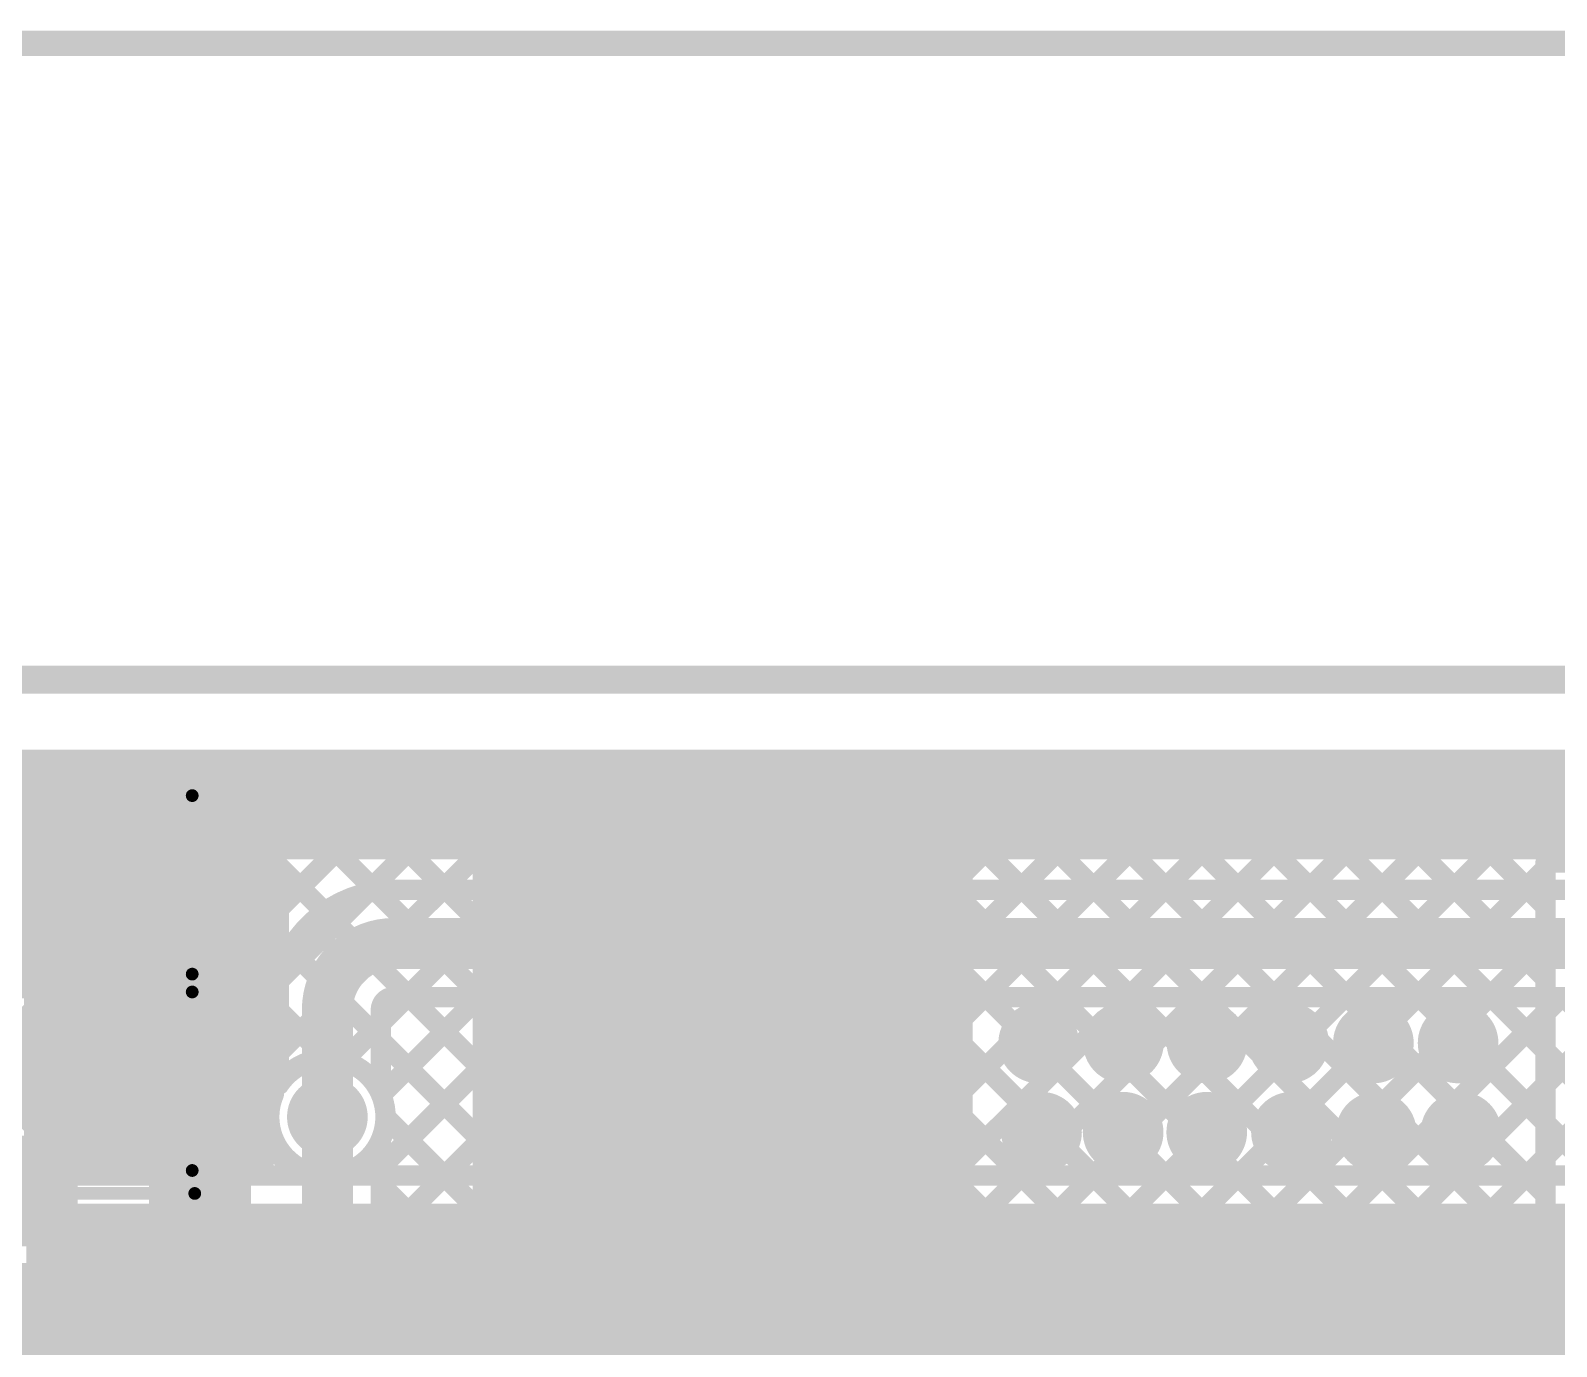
# Model space of a CAD drawing. Header units: millimetres. Extents: x 3.06 to 5.82, y 1.29 to 3.84.
# Drawn here: x 4.901 to 5.499, y 3.299 to 3.815 of the extents above; entities that cross this region are included whole.
import ezdxf

# ---------------------------------------------------------------- set-up
doc = ezdxf.new("R2010")
doc.units = ezdxf.units.MM
doc.header["$MEASUREMENT"] = 0
for name, color, linetype in [('BottomLayer', 5, 'Continuous'), ('BottomOverlay', 54, 'Continuous'), ('BottomPaste', 16, 'Continuous'), ('BottomSolder', 6, 'Continuous'), ('Mechanical13', 56, 'Continuous'), ('MultiLayer', 9, 'Continuous'), ('TopLayer', 1, 'Continuous'), ('TopOverlay', 2, 'Continuous'), ('TopPaste', 8, 'Continuous'), ('TopSolder', 216, 'Continuous'), ('ViaHoleLayer', 16, 'Continuous')]:
    doc.layers.add(name, color=color, linetype=linetype)

# ---------------------------------------------------------------- blocks, each defined once
blk = doc.blocks.new('ESP32_WROOM_32__16MB__12')
at = {"layer": 'TopLayer'}
for points in [[(-0.37402, 0.32697), (-0.29528, 0.32697), (-0.37402, 0.3624), (-0.29528, 0.3624)], [(-0.37402, 0.27697), (-0.29528, 0.27697), (-0.37402, 0.3124), (-0.29528, 0.3124)], [(-0.37402, 0.22697), (-0.29528, 0.22697), (-0.37402, 0.2624), (-0.29528, 0.2624)], [(-0.37402, 0.17697), (-0.29528, 0.17697), (-0.37402, 0.2124), (-0.29528, 0.2124)], [(-0.37402, 0.12697), (-0.29528, 0.12697), (-0.37402, 0.1624), (-0.29528, 0.1624)], [(-0.13743, -0.04843), (0.05943, -0.04843), (-0.13743, 0.14843), (0.05943, 0.14843)]]:
    blk.add_solid(points, dxfattribs=at)
at = {"layer": 'TopOverlay', "const_width": 0.01}
for points in [[(-0.35564, 0.64469), (0.36481, 0.64469)], [(-0.35565, 0.39469), (0.36535, 0.39469)]]:
    blk.add_lwpolyline(points, dxfattribs=at)
at = {"layer": 'TopPaste'}
for points in [[(-0.37402, 0.32697), (-0.29528, 0.32697), (-0.37402, 0.3624), (-0.29528, 0.3624)], [(-0.37402, 0.27697), (-0.29528, 0.27697), (-0.37402, 0.3124), (-0.29528, 0.3124)], [(-0.37402, 0.22697), (-0.29528, 0.22697), (-0.37402, 0.2624), (-0.29528, 0.2624)], [(-0.37402, 0.17697), (-0.29528, 0.17697), (-0.37402, 0.2124), (-0.29528, 0.2124)], [(-0.37402, 0.12697), (-0.29528, 0.12697), (-0.37402, 0.1624), (-0.29528, 0.1624)], [(-0.13743, -0.04843), (0.05943, -0.04843), (-0.13743, 0.14843), (0.05943, 0.14843)]]:
    blk.add_solid(points, dxfattribs=at)
at = {"layer": 'TopSolder'}
for points in [[(-0.37802, 0.32297), (-0.29128, 0.32297), (-0.37802, 0.3664), (-0.29128, 0.3664)], [(-0.37802, 0.27297), (-0.29128, 0.27297), (-0.37802, 0.3164), (-0.29128, 0.3164)], [(-0.37802, 0.22297), (-0.29128, 0.22297), (-0.37802, 0.2664), (-0.29128, 0.2664)], [(-0.37802, 0.17297), (-0.29128, 0.17297), (-0.37802, 0.2164), (-0.29128, 0.2164)], [(-0.37802, 0.12297), (-0.29128, 0.12297), (-0.37802, 0.1664), (-0.29128, 0.1664)], [(-0.14143, -0.05243), (0.06343, -0.05243), (-0.14143, 0.15243), (0.06343, 0.15243)]]:
    blk.add_solid(points, dxfattribs=at)
blk = doc.blocks.new('RES0805_B_37')
at = {"layer": 'BottomLayer'}
for points in [[(-0.06, -0.025), (-0.02, -0.025), (-0.06, 0.025), (-0.02, 0.025)], [(0.02, -0.025), (0.06, -0.025), (0.02, 0.025), (0.06, 0.025)]]:
    blk.add_solid(points, dxfattribs=at)
at = {"layer": 'BottomOverlay', "const_width": 0.005}
for points in [[(-0.065, -0.035), (-0.065, 0.035)], [(-0.065, 0.035), (0.065, 0.035)], [(0.065, -0.035), (0.065, 0.035)], [(-0.065, -0.035), (0.065, -0.035)]]:
    blk.add_lwpolyline(points, dxfattribs=at)
at = {"layer": 'BottomOverlay', "const_width": 0.0025}
for points in [[(-0.06625, 0.035, 1), (-0.06375, 0.035, 1)], [(-0.06625, 0.035, 1), (-0.06375, 0.035, 1)], [(0.06375, 0.035, 1), (0.06625, 0.035, 1)], [(0.06375, 0.035, 1), (0.06625, 0.035, 1)], [(-0.06625, -0.035, 1), (-0.06375, -0.035, 1)], [(-0.06625, -0.035, 1), (-0.06375, -0.035, 1)], [(0.06375, -0.035, 1), (0.06625, -0.035, 1)], [(0.06375, -0.035, 1), (0.06625, -0.035, 1)]]:
    blk.add_lwpolyline(points, format="xyb", close=True, dxfattribs=at)
at = {"layer": 'BottomPaste'}
for points in [[(-0.06, -0.025), (-0.02, -0.025), (-0.06, 0.025), (-0.02, 0.025)], [(0.02, -0.025), (0.06, -0.025), (0.02, 0.025), (0.06, 0.025)]]:
    blk.add_solid(points, dxfattribs=at)
at = {"layer": 'BottomSolder'}
for points in [[(-0.064, -0.029), (-0.016, -0.029), (-0.064, 0.029), (-0.016, 0.029)], [(0.016, -0.029), (0.064, -0.029), (0.016, 0.029), (0.064, 0.029)]]:
    blk.add_solid(points, dxfattribs=at)
blk = doc.blocks.new('C__0805_B_89')
at = {"layer": 'BottomLayer'}
for points in [[(-0.06, -0.03), (-0.02, -0.03), (-0.06, 0.03), (-0.02, 0.03)], [(0.02, -0.03), (0.06, -0.03), (0.02, 0.03), (0.06, 0.03)]]:
    blk.add_solid(points, dxfattribs=at)
at = {"layer": 'BottomOverlay', "const_width": 0.005}
for points in [[(-0.065, 0.035), (0.065, 0.035)], [(-0.065, -0.035), (-0.065, 0.035)], [(0.065, -0.035), (0.065, 0.035)], [(-0.065, -0.035), (0.065, -0.035)]]:
    blk.add_lwpolyline(points, dxfattribs=at)
at = {"layer": 'BottomOverlay', "const_width": 0.0025}
for points in [[(-0.06625, 0.035, 1), (-0.06375, 0.035, 1)], [(-0.06625, 0.035, 1), (-0.06375, 0.035, 1)], [(0.06375, 0.035, 1), (0.06625, 0.035, 1)], [(0.06375, 0.035, 1), (0.06625, 0.035, 1)], [(-0.06625, -0.035, 1), (-0.06375, -0.035, 1)], [(-0.06625, -0.035, 1), (-0.06375, -0.035, 1)], [(0.06375, -0.035, 1), (0.06625, -0.035, 1)], [(0.06375, -0.035, 1), (0.06625, -0.035, 1)]]:
    blk.add_lwpolyline(points, format="xyb", close=True, dxfattribs=at)
at = {"layer": 'BottomPaste'}
for points in [[(-0.06, -0.03), (-0.02, -0.03), (-0.06, 0.03), (-0.02, 0.03)], [(0.02, -0.03), (0.06, -0.03), (0.02, 0.03), (0.06, 0.03)]]:
    blk.add_solid(points, dxfattribs=at)
at = {"layer": 'BottomSolder'}
for points in [[(-0.064, -0.034), (-0.016, -0.034), (-0.064, 0.034), (-0.016, 0.034)], [(0.016, -0.034), (0.064, -0.034), (0.016, 0.034), (0.064, 0.034)]]:
    blk.add_solid(points, dxfattribs=at)
blk = doc.blocks.new('C__0805_B_94')
at = {"layer": 'BottomLayer'}
for points in [[(-0.06, -0.03), (-0.02, -0.03), (-0.06, 0.03), (-0.02, 0.03)], [(0.02, -0.03), (0.06, -0.03), (0.02, 0.03), (0.06, 0.03)]]:
    blk.add_solid(points, dxfattribs=at)
at = {"layer": 'BottomOverlay', "const_width": 0.005}
for points in [[(-0.065, 0.035), (0.065, 0.035)], [(-0.065, -0.035), (-0.065, 0.035)], [(0.065, -0.035), (0.065, 0.035)], [(-0.065, -0.035), (0.065, -0.035)]]:
    blk.add_lwpolyline(points, dxfattribs=at)
at = {"layer": 'BottomOverlay', "const_width": 0.0025}
for points in [[(-0.06625, 0.035, 1), (-0.06375, 0.035, 1)], [(-0.06625, 0.035, 1), (-0.06375, 0.035, 1)], [(0.06375, 0.035, 1), (0.06625, 0.035, 1)], [(0.06375, 0.035, 1), (0.06625, 0.035, 1)], [(-0.06625, -0.035, 1), (-0.06375, -0.035, 1)], [(-0.06625, -0.035, 1), (-0.06375, -0.035, 1)], [(0.06375, -0.035, 1), (0.06625, -0.035, 1)], [(0.06375, -0.035, 1), (0.06625, -0.035, 1)]]:
    blk.add_lwpolyline(points, format="xyb", close=True, dxfattribs=at)
at = {"layer": 'BottomPaste'}
for points in [[(-0.06, -0.03), (-0.02, -0.03), (-0.06, 0.03), (-0.02, 0.03)], [(0.02, -0.03), (0.06, -0.03), (0.02, 0.03), (0.06, 0.03)]]:
    blk.add_solid(points, dxfattribs=at)
at = {"layer": 'BottomSolder'}
for points in [[(-0.064, -0.034), (-0.016, -0.034), (-0.064, 0.034), (-0.016, 0.034)], [(0.016, -0.034), (0.064, -0.034), (0.016, 0.034), (0.064, 0.034)]]:
    blk.add_solid(points, dxfattribs=at)

msp = doc.modelspace()

# ---------------------------------------------------------------- linework, layer by layer
at = {"layer": 'BottomLayer'}
for points, const_width in [([(4.93109, 3.493, 1), (4.94291, 3.493, 1)], 0.01181), ([(4.96709, 3.493, 1), (4.97891, 3.493, 1)], 0.01181), ([(4.90343, 3.495, 1), (4.90743, 3.495, 1)], 0.004), ([(4.90721, 3.495, 1), (4.91121, 3.495, 1)], 0.004), ([(4.93171, 3.495, 1), (4.93571, 3.495, 1)], 0.004), ([(4.9355, 3.495, 1), (4.9395, 3.495, 1)], 0.004), ([(4.96, 3.495, 1), (4.964, 3.495, 1)], 0.004), ([(4.96378, 3.495, 1), (4.96778, 3.495, 1)], 0.004), ([(4.98828, 3.495, 1), (4.99228, 3.495, 1)], 0.004), ([(4.99207, 3.495, 1), (4.99607, 3.495, 1)], 0.004), ([(5.01657, 3.495, 1), (5.02057, 3.495, 1)], 0.004), ([(5.02035, 3.495, 1), (5.02435, 3.495, 1)], 0.004), ([(5.04485, 3.495, 1), (5.04885, 3.495, 1)], 0.004), ([(5.04863, 3.495, 1), (5.05263, 3.495, 1)], 0.004), ([(5.07314, 3.495, 1), (5.07714, 3.495, 1)], 0.004), ([(5.07692, 3.495, 1), (5.08092, 3.495, 1)], 0.004), ([(5.10142, 3.495, 1), (5.10542, 3.495, 1)], 0.004), ([(5.1052, 3.495, 1), (5.1092, 3.495, 1)], 0.004), ([(5.1297, 3.495, 1), (5.1337, 3.495, 1)], 0.004), ([(5.13349, 3.495, 1), (5.13749, 3.495, 1)], 0.004), ([(5.15799, 3.495, 1), (5.16199, 3.495, 1)], 0.004), ([(5.16177, 3.495, 1), (5.16577, 3.495, 1)], 0.004), ([(5.18627, 3.495, 1), (5.19027, 3.495, 1)], 0.004), ([(5.19006, 3.495, 1), (5.19406, 3.495, 1)], 0.004), ([(5.21456, 3.495, 1), (5.21856, 3.495, 1)], 0.004), ([(5.21834, 3.495, 1), (5.22234, 3.495, 1)], 0.004), ([(5.24284, 3.495, 1), (5.24684, 3.495, 1)], 0.004), ([(5.24662, 3.495, 1), (5.25062, 3.495, 1)], 0.004), ([(5.24662, 3.495, 1), (5.25062, 3.495, 1)], 0.004), ([(5.27113, 3.495, 1), (5.27513, 3.495, 1)], 0.004), ([(5.27491, 3.495, 1), (5.27891, 3.495, 1)], 0.004), ([(5.29941, 3.495, 1), (5.30341, 3.495, 1)], 0.004), ([(5.30319, 3.495, 1), (5.30719, 3.495, 1)], 0.004), ([(5.32769, 3.495, 1), (5.33169, 3.495, 1)], 0.004), ([(5.33148, 3.495, 1), (5.33548, 3.495, 1)], 0.004), ([(5.35598, 3.495, 1), (5.35998, 3.495, 1)], 0.004), ([(5.35976, 3.495, 1), (5.36376, 3.495, 1)], 0.004), ([(5.38426, 3.495, 1), (5.38826, 3.495, 1)], 0.004), ([(5.38805, 3.495, 1), (5.39205, 3.495, 1)], 0.004), ([(5.41255, 3.495, 1), (5.41655, 3.495, 1)], 0.004), ([(5.41633, 3.495, 1), (5.42033, 3.495, 1)], 0.004), ([(5.44083, 3.495, 1), (5.44483, 3.495, 1)], 0.004), ([(5.44461, 3.495, 1), (5.44861, 3.495, 1)], 0.004), ([(5.46912, 3.495, 1), (5.47312, 3.495, 1)], 0.004), ([(5.4729, 3.495, 1), (5.4769, 3.495, 1)], 0.004), ([(5.4974, 3.495, 1), (5.5014, 3.495, 1)], 0.004), ([(5.03043, 3.4768, 1), (5.03443, 3.4768, 1)], 0.004), ([(5.03408, 3.47749, 1), (5.03808, 3.47749, 1)], 0.004), ([(5.041, 3.478, 1), (5.045, 3.478, 1)], 0.004), ([(5.041, 3.478, 1), (5.045, 3.478, 1)], 0.004), ([(5.05992, 3.478, 1), (5.06392, 3.478, 1)], 0.004), ([(5.06185, 3.478, 1), (5.06585, 3.478, 1)], 0.004), ([(5.0882, 3.478, 1), (5.0922, 3.478, 1)], 0.004), ([(5.09014, 3.478, 1), (5.09414, 3.478, 1)], 0.004), ([(5.11649, 3.478, 1), (5.12049, 3.478, 1)], 0.004), ([(5.11842, 3.478, 1), (5.12242, 3.478, 1)], 0.004), ([(5.14477, 3.478, 1), (5.14877, 3.478, 1)], 0.004), ([(5.1467, 3.478, 1), (5.1507, 3.478, 1)], 0.004), ([(5.17306, 3.478, 1), (5.17706, 3.478, 1)], 0.004), ([(5.17499, 3.478, 1), (5.17899, 3.478, 1)], 0.004), ([(5.20134, 3.478, 1), (5.20534, 3.478, 1)], 0.004), ([(5.20327, 3.478, 1), (5.20727, 3.478, 1)], 0.004), ([(5.22962, 3.478, 1), (5.23362, 3.478, 1)], 0.004), ([(5.22962, 3.478, 1), (5.23362, 3.478, 1)], 0.004), ([(5.23156, 3.478, 1), (5.23556, 3.478, 1)], 0.004), ([(5.25791, 3.478, 1), (5.26191, 3.478, 1)], 0.004), ([(5.25984, 3.478, 1), (5.26384, 3.478, 1)], 0.004), ([(5.28619, 3.478, 1), (5.29019, 3.478, 1)], 0.004), ([(5.28813, 3.478, 1), (5.29213, 3.478, 1)], 0.004), ([(5.31448, 3.478, 1), (5.31848, 3.478, 1)], 0.004), ([(5.31641, 3.478, 1), (5.32041, 3.478, 1)], 0.004), ([(5.34276, 3.478, 1), (5.34676, 3.478, 1)], 0.004), ([(5.34469, 3.478, 1), (5.34869, 3.478, 1)], 0.004), ([(5.37105, 3.478, 1), (5.37505, 3.478, 1)], 0.004), ([(5.37298, 3.478, 1), (5.37698, 3.478, 1)], 0.004), ([(5.39933, 3.478, 1), (5.40333, 3.478, 1)], 0.004), ([(5.40126, 3.478, 1), (5.40526, 3.478, 1)], 0.004), ([(5.42761, 3.478, 1), (5.43161, 3.478, 1)], 0.004), ([(5.42955, 3.478, 1), (5.43355, 3.478, 1)], 0.004), ([(5.4559, 3.478, 1), (5.4599, 3.478, 1)], 0.004), ([(5.45783, 3.478, 1), (5.46183, 3.478, 1)], 0.004), ([(5.48418, 3.478, 1), (5.48818, 3.478, 1)], 0.004), ([(5.48612, 3.478, 1), (5.49012, 3.478, 1)], 0.004), ([(5.01389, 3.46939, 1), (5.01789, 3.46939, 1)], 0.004), ([(5.038, 3.457, 1), (5.048, 3.457, 1)], 0.01), ([(5.038, 3.457, 1), (5.048, 3.457, 1)], 0.01), ([(5.00037, 3.45463, 1), (5.00437, 3.45463, 1)], 0.004), ([(4.9952, 3.44157, 1), (4.9992, 3.44157, 1)], 0.004), ([(5.012, 3.431, 1), (5.022, 3.431, 1)], 0.01), ([(5.012, 3.431, 1), (5.022, 3.431, 1)], 0.01), ([(4.994, 3.431, 1), (4.998, 3.431, 1)], 0.004), ([(4.994, 3.431, 1), (4.998, 3.431, 1)], 0.004), ([(4.99403, 3.43268, 1), (4.99803, 3.43268, 1)], 0.004), ([(5.036, 3.431, 1), (5.04, 3.431, 1)], 0.004), ([(5.036, 3.431, 1), (5.04, 3.431, 1)], 0.004), ([(5.041, 3.436, 1), (5.045, 3.436, 1)], 0.004), ([(5.041, 3.436, 1), (5.045, 3.436, 1)], 0.004), ([(5.0462, 3.436, 1), (5.0502, 3.436, 1)], 0.004), ([(5.04728, 3.436, 1), (5.05128, 3.436, 1)], 0.004), ([(5.07449, 3.436, 1), (5.07849, 3.436, 1)], 0.004), ([(5.07557, 3.436, 1), (5.07957, 3.436, 1)], 0.004), ([(5.10277, 3.436, 1), (5.10677, 3.436, 1)], 0.004), ([(5.10385, 3.436, 1), (5.10785, 3.436, 1)], 0.004), ([(5.13106, 3.436, 1), (5.13506, 3.436, 1)], 0.004), ([(5.13214, 3.436, 1), (5.13614, 3.436, 1)], 0.004), ([(5.15934, 3.436, 1), (5.16334, 3.436, 1)], 0.004), ([(5.16042, 3.436, 1), (5.16442, 3.436, 1)], 0.004), ([(5.18762, 3.436, 1), (5.19162, 3.436, 1)], 0.004), ([(5.18762, 3.436, 1), (5.19162, 3.436, 1)], 0.004), ([(5.1887, 3.436, 1), (5.1927, 3.436, 1)], 0.004), ([(5.21591, 3.436, 1), (5.21991, 3.436, 1)], 0.004), ([(5.21699, 3.436, 1), (5.22099, 3.436, 1)], 0.004), ([(5.24419, 3.436, 1), (5.24819, 3.436, 1)], 0.004), ([(5.24527, 3.436, 1), (5.24927, 3.436, 1)], 0.004), ([(5.27248, 3.436, 1), (5.27648, 3.436, 1)], 0.004), ([(5.27356, 3.436, 1), (5.27756, 3.436, 1)], 0.004), ([(5.30076, 3.436, 1), (5.30476, 3.436, 1)], 0.004), ([(5.30184, 3.436, 1), (5.30584, 3.436, 1)], 0.004), ([(5.32905, 3.436, 1), (5.33305, 3.436, 1)], 0.004), ([(5.33013, 3.436, 1), (5.33413, 3.436, 1)], 0.004), ([(5.35733, 3.436, 1), (5.36133, 3.436, 1)], 0.004), ([(5.35841, 3.436, 1), (5.36241, 3.436, 1)], 0.004), ([(5.38561, 3.436, 1), (5.38961, 3.436, 1)], 0.004), ([(5.38669, 3.436, 1), (5.39069, 3.436, 1)], 0.004), ([(5.4139, 3.436, 1), (5.4179, 3.436, 1)], 0.004), ([(5.41498, 3.436, 1), (5.41898, 3.436, 1)], 0.004), ([(5.44218, 3.436, 1), (5.44618, 3.436, 1)], 0.004), ([(5.44326, 3.436, 1), (5.44726, 3.436, 1)], 0.004), ([(5.47047, 3.436, 1), (5.47447, 3.436, 1)], 0.004), ([(5.47155, 3.436, 1), (5.47555, 3.436, 1)], 0.004), ([(5.49875, 3.436, 1), (5.50275, 3.436, 1)], 0.004), ([(5.49983, 3.436, 1), (5.50383, 3.436, 1)], 0.004), ([(5.036, 3.4258, 1), (5.04, 3.4258, 1)], 0.004), ([(5.28998, 3.418, 1), (5.30179, 3.418, 1)], 0.01181), ([(5.32321, 3.418, 1), (5.33502, 3.418, 1)], 0.01181), ([(5.35598, 3.418, 1), (5.36779, 3.418, 1)], 0.01181), ([(5.38798, 3.418, 1), (5.39979, 3.418, 1)], 0.01181), ([(5.42121, 3.418, 1), (5.43302, 3.418, 1)], 0.01181), ([(5.45443, 3.418, 1), (5.46624, 3.418, 1)], 0.01181), ([(5.036, 3.419, 1), (5.04, 3.419, 1)], 0.004), ([(4.994, 3.41208, 1), (4.998, 3.41208, 1)], 0.004), ([(4.994, 3.40443, 1), (4.998, 3.40443, 1)], 0.004), ([(4.994, 3.39791, 1), (4.998, 3.39791, 1)], 0.004), ([(4.994, 3.39791, 1), (4.998, 3.39791, 1)], 0.004), ([(5.01109, 3.389, 1), (5.02291, 3.389, 1)], 0.01181), ([(5.012, 3.389, 1), (5.022, 3.389, 1)], 0.01), ([(5.036, 3.39791, 1), (5.04, 3.39791, 1)], 0.004), ([(5.036, 3.39791, 1), (5.04, 3.39791, 1)], 0.004), ([(5.03612, 3.39763, 1), (5.04012, 3.39763, 1)], 0.004), ([(5.03781, 3.389, 1), (5.04181, 3.389, 1)], 0.004), ([(5.03781, 3.389, 1), (5.04181, 3.389, 1)], 0.004), ([(5.03781, 3.3889, 1), (5.04181, 3.3889, 1)], 0.004), ([(5.29109, 3.383, 1), (5.30291, 3.383, 1)], 0.01181), ([(5.32309, 3.383, 1), (5.33491, 3.383, 1)], 0.01181), ([(5.35587, 3.383, 1), (5.36768, 3.383, 1)], 0.01181), ([(5.38909, 3.383, 1), (5.40091, 3.383, 1)], 0.01181), ([(5.42232, 3.383, 1), (5.43413, 3.383, 1)], 0.01181), ([(5.45554, 3.383, 1), (5.46735, 3.383, 1)], 0.01181), ([(4.99304, 3.38283, 1), (4.99704, 3.38283, 1)], 0.004), ([(4.91929, 3.366, 1), (4.92329, 3.366, 1)], 0.004), ([(4.91963, 3.366, 1), (4.92363, 3.366, 1)], 0.004), ([(4.94758, 3.366, 1), (4.95158, 3.366, 1)], 0.004), ([(4.94792, 3.366, 1), (4.95192, 3.366, 1)], 0.004), ([(4.97586, 3.366, 1), (4.97986, 3.366, 1)], 0.004), ([(4.9762, 3.366, 1), (4.9802, 3.366, 1)], 0.004), ([(5.00415, 3.366, 1), (5.00815, 3.366, 1)], 0.004), ([(5.0281, 3.37033, 1), (5.0321, 3.37033, 1)], 0.004), ([(5.03243, 3.366, 1), (5.03643, 3.366, 1)], 0.004), ([(5.03277, 3.366, 1), (5.03677, 3.366, 1)], 0.004), ([(5.06071, 3.366, 1), (5.06471, 3.366, 1)], 0.004), ([(5.06106, 3.366, 1), (5.06506, 3.366, 1)], 0.004), ([(5.089, 3.366, 1), (5.093, 3.366, 1)], 0.004), ([(5.08934, 3.366, 1), (5.09334, 3.366, 1)], 0.004), ([(5.11728, 3.366, 1), (5.12128, 3.366, 1)], 0.004), ([(5.11762, 3.366, 1), (5.12162, 3.366, 1)], 0.004), ([(5.11762, 3.366, 1), (5.12162, 3.366, 1)], 0.004), ([(5.14557, 3.366, 1), (5.14957, 3.366, 1)], 0.004), ([(5.14591, 3.366, 1), (5.14991, 3.366, 1)], 0.004), ([(5.17385, 3.366, 1), (5.17785, 3.366, 1)], 0.004), ([(5.17419, 3.366, 1), (5.17819, 3.366, 1)], 0.004), ([(5.20214, 3.366, 1), (5.20614, 3.366, 1)], 0.004), ([(5.20248, 3.366, 1), (5.20648, 3.366, 1)], 0.004), ([(5.23042, 3.366, 1), (5.23442, 3.366, 1)], 0.004), ([(5.23076, 3.366, 1), (5.23476, 3.366, 1)], 0.004), ([(5.2587, 3.366, 1), (5.2627, 3.366, 1)], 0.004), ([(5.25905, 3.366, 1), (5.26305, 3.366, 1)], 0.004), ([(5.28699, 3.366, 1), (5.29099, 3.366, 1)], 0.004), ([(5.28733, 3.366, 1), (5.29133, 3.366, 1)], 0.004), ([(5.31527, 3.366, 1), (5.31927, 3.366, 1)], 0.004), ([(5.31561, 3.366, 1), (5.31961, 3.366, 1)], 0.004), ([(5.34356, 3.366, 1), (5.34756, 3.366, 1)], 0.004), ([(5.3439, 3.366, 1), (5.3479, 3.366, 1)], 0.004), ([(5.37184, 3.366, 1), (5.37584, 3.366, 1)], 0.004), ([(5.37218, 3.366, 1), (5.37618, 3.366, 1)], 0.004), ([(5.40013, 3.366, 1), (5.40413, 3.366, 1)], 0.004), ([(5.40047, 3.366, 1), (5.40447, 3.366, 1)], 0.004), ([(5.42841, 3.366, 1), (5.43241, 3.366, 1)], 0.004), ([(5.42875, 3.366, 1), (5.43275, 3.366, 1)], 0.004), ([(5.45669, 3.366, 1), (5.46069, 3.366, 1)], 0.004), ([(5.45704, 3.366, 1), (5.46104, 3.366, 1)], 0.004), ([(5.48498, 3.366, 1), (5.48898, 3.366, 1)], 0.004), ([(5.48532, 3.366, 1), (5.48932, 3.366, 1)], 0.004), ([(4.96809, 3.325, 1), (4.97991, 3.325, 1)], 0.01181)]:
    msp.add_lwpolyline(points, format="xyb", close=True, dxfattribs=dict(at, const_width=const_width))
for points, const_width in [([(4.89, 3.495), (5.683, 3.495)], 0.008), ([(4.89, 3.47579), (4.90921, 3.495)], 0.008), ([(4.89, 3.4475), (4.9375, 3.495)], 0.008), ([(4.89, 3.39093), (4.99407, 3.495)], 0.008), ([(4.89, 3.41922), (4.96578, 3.495)], 0.008), ([(4.89335, 3.366), (5.02235, 3.495)], 0.008), ([(4.90543, 3.495), (4.996, 3.40443)], 0.008), ([(4.93371, 3.495), (4.99603, 3.43268)], 0.008), ([(4.962, 3.495), (5.00237, 3.45463)], 0.008), ([(4.99028, 3.495), (5.01589, 3.46939)], 0.008), ([(5.01857, 3.495), (5.03608, 3.47749)], 0.008), ([(5.03243, 3.4768), (5.05063, 3.495)], 0.008), ([(5.04685, 3.495), (5.06385, 3.478)], 0.008), ([(5.06192, 3.478), (5.07892, 3.495)], 0.008), ([(5.07514, 3.495), (5.09214, 3.478)], 0.008), ([(5.0902, 3.478), (5.1072, 3.495)], 0.008), ([(5.10342, 3.495), (5.12042, 3.478)], 0.008), ([(5.11849, 3.478), (5.13549, 3.495)], 0.008), ([(5.1317, 3.495), (5.1487, 3.478)], 0.008), ([(5.14677, 3.478), (5.16377, 3.495)], 0.008), ([(5.15999, 3.495), (5.17699, 3.478)], 0.008), ([(5.17506, 3.478), (5.19206, 3.495)], 0.008), ([(5.18827, 3.495), (5.20527, 3.478)], 0.008), ([(5.20334, 3.478), (5.22034, 3.495)], 0.008), ([(5.21656, 3.495), (5.23356, 3.478)], 0.008), ([(5.23162, 3.478), (5.24862, 3.495)], 0.008), ([(5.23162, 3.478), (5.24862, 3.495)], 0.008), ([(5.24484, 3.495), (5.26184, 3.478)], 0.008), ([(5.25991, 3.478), (5.27691, 3.495)], 0.008), ([(5.27313, 3.495), (5.29013, 3.478)], 0.008), ([(5.28819, 3.478), (5.30519, 3.495)], 0.008), ([(5.30141, 3.495), (5.31841, 3.478)], 0.008), ([(5.31648, 3.478), (5.33348, 3.495)], 0.008), ([(5.32969, 3.495), (5.34669, 3.478)], 0.008), ([(5.34476, 3.478), (5.36176, 3.495)], 0.008), ([(5.35798, 3.495), (5.37498, 3.478)], 0.008), ([(5.37305, 3.478), (5.39005, 3.495)], 0.008), ([(5.38626, 3.495), (5.40326, 3.478)], 0.008), ([(5.40133, 3.478), (5.41833, 3.495)], 0.008), ([(5.41455, 3.495), (5.43155, 3.478)], 0.008), ([(5.42961, 3.478), (5.44661, 3.495)], 0.008), ([(5.44283, 3.495), (5.45983, 3.478)], 0.008), ([(5.4579, 3.478), (5.4749, 3.495)], 0.008), ([(5.47112, 3.495), (5.48812, 3.478)], 0.008), ([(5.48618, 3.478), (5.50318, 3.495)], 0.008), ([(5.4994, 3.495), (5.5164, 3.478)], 0.008), ([(4.89, 3.48215), (5.00615, 3.366)], 0.008), ([(5.043, 3.478), (5.762, 3.478)], 0.008), ([(5.043, 3.457), (5.762, 3.457)], 0.02), ([(4.89, 3.45386), (4.97786, 3.366)], 0.008), ([(4.92163, 3.366), (4.9972, 3.44157)], 0.008), ([(5.017, 3.389), (5.017, 3.431)], 0.02), ([(4.996, 3.39791), (4.996, 3.431)], 0.008), ([(5.03477, 3.366), (5.10477, 3.436)], 0.008), ([(5.038, 3.4258), (5.0482, 3.436)], 0.008), ([(5.038, 3.39791), (5.038, 3.431)], 0.008), ([(5.03812, 3.39763), (5.07649, 3.436)], 0.008), ([(5.043, 3.436), (5.76, 3.436)], 0.008), ([(5.04928, 3.436), (5.11928, 3.366)], 0.008), ([(5.06306, 3.366), (5.13306, 3.436)], 0.008), ([(5.07757, 3.436), (5.14757, 3.366)], 0.008), ([(5.09134, 3.366), (5.16134, 3.436)], 0.008), ([(5.10585, 3.436), (5.17585, 3.366)], 0.008), ([(5.11962, 3.366), (5.18962, 3.436)], 0.008), ([(5.11962, 3.366), (5.18962, 3.436)], 0.008), ([(5.13414, 3.436), (5.20414, 3.366)], 0.008), ([(5.14791, 3.366), (5.21791, 3.436)], 0.008), ([(5.16242, 3.436), (5.23242, 3.366)], 0.008), ([(5.17619, 3.366), (5.24619, 3.436)], 0.008), ([(5.1907, 3.436), (5.2607, 3.366)], 0.008), ([(5.20448, 3.366), (5.27448, 3.436)], 0.008), ([(5.21899, 3.436), (5.28899, 3.366)], 0.008), ([(5.23276, 3.366), (5.30276, 3.436)], 0.008), ([(5.24727, 3.436), (5.31727, 3.366)], 0.008), ([(5.26105, 3.366), (5.33105, 3.436)], 0.008), ([(5.27556, 3.436), (5.34556, 3.366)], 0.008), ([(5.28933, 3.366), (5.35933, 3.436)], 0.008), ([(5.30384, 3.436), (5.37384, 3.366)], 0.008), ([(5.31761, 3.366), (5.38761, 3.436)], 0.008), ([(5.33213, 3.436), (5.40213, 3.366)], 0.008), ([(5.3459, 3.366), (5.4159, 3.436)], 0.008), ([(5.36041, 3.436), (5.43041, 3.366)], 0.008), ([(5.37418, 3.366), (5.44418, 3.436)], 0.008), ([(5.38869, 3.436), (5.45869, 3.366)], 0.008), ([(5.40247, 3.366), (5.47247, 3.436)], 0.008), ([(5.41698, 3.436), (5.48698, 3.366)], 0.008), ([(5.43075, 3.366), (5.50075, 3.436)], 0.008), ([(5.44526, 3.436), (5.51526, 3.366)], 0.008), ([(5.45904, 3.366), (5.52904, 3.436)], 0.008), ([(5.47355, 3.436), (5.54355, 3.366)], 0.008), ([(5.48732, 3.366), (5.55732, 3.436)], 0.008), ([(5.50183, 3.436), (5.57183, 3.366)], 0.008), ([(4.89, 3.42558), (4.94958, 3.366)], 0.008), ([(5.038, 3.419), (5.091, 3.366)], 0.008), ([(4.94992, 3.366), (4.996, 3.41208)], 0.008), ([(4.89, 3.39729), (4.92129, 3.366)], 0.008), ([(5.03981, 3.3889), (5.06271, 3.366)], 0.008), ([(4.9782, 3.366), (4.99504, 3.38283)], 0.008), ([(4.89, 3.366), (5.504, 3.366)], 0.008), ([(5.0301, 3.37033), (5.03443, 3.366)], 0.008)]:
    msp.add_lwpolyline(points, dxfattribs=dict(at, const_width=const_width))
for points, const_width in [([(4.996, 3.431, -0.414214), (5.043, 3.478)], 0.008), ([(5.017, 3.431, -0.414214), (5.043, 3.457)], 0.02), ([(5.038, 3.431, -0.414214), (5.043, 3.436)], 0.008), ([(5.03981, 3.389, -1.223773), (4.996, 3.39791)], 0.008), ([(5.038, 3.39791, -0.100628), (5.03981, 3.389)], 0.008)]:
    msp.add_lwpolyline(points, format="xyb", dxfattribs=dict(at, const_width=const_width))
for points in [[(4.898, 3.367), (4.996, 3.367), (4.898, 3.515), (4.996, 3.515)], [(4.899, 3.293), (5.582, 3.293), (4.899, 3.355), (5.582, 3.355)], [(5.458, 2.886), (5.534, 2.886), (5.458, 3.322), (5.534, 3.322)]]:
    msp.add_solid(points, dxfattribs=at)
at = {"layer": 'BottomSolder', "const_width": 0.01581}
for points in [[(4.92909, 3.493, 1), (4.94491, 3.493, 1)], [(4.96509, 3.493, 1), (4.98091, 3.493, 1)], [(5.28798, 3.418, 1), (5.30379, 3.418, 1)], [(5.32121, 3.418, 1), (5.33702, 3.418, 1)], [(5.35398, 3.418, 1), (5.36979, 3.418, 1)], [(5.38598, 3.418, 1), (5.40179, 3.418, 1)], [(5.41921, 3.418, 1), (5.43502, 3.418, 1)], [(5.45243, 3.418, 1), (5.46824, 3.418, 1)], [(5.00909, 3.389, 1), (5.02491, 3.389, 1)], [(5.28909, 3.383, 1), (5.30491, 3.383, 1)], [(5.32109, 3.383, 1), (5.33691, 3.383, 1)], [(5.35387, 3.383, 1), (5.36968, 3.383, 1)], [(5.38709, 3.383, 1), (5.40291, 3.383, 1)], [(5.42032, 3.383, 1), (5.43613, 3.383, 1)], [(5.45354, 3.383, 1), (5.46935, 3.383, 1)], [(4.96609, 3.325, 1), (4.98191, 3.325, 1)]]:
    msp.add_lwpolyline(points, format="xyb", close=True, dxfattribs=at)
at = {"layer": 'Mechanical13', "const_width": 0.01}
msp.add_lwpolyline([(4.856, 3.561), (5.576, 3.561)], dxfattribs=at)
at = {"layer": 'MultiLayer', "const_width": 0.01181}
for points in [[(4.93109, 3.493, 1), (4.94291, 3.493, 1)], [(4.96709, 3.493, 1), (4.97891, 3.493, 1)], [(5.28998, 3.418, 1), (5.30179, 3.418, 1)], [(5.32321, 3.418, 1), (5.33502, 3.418, 1)], [(5.35598, 3.418, 1), (5.36779, 3.418, 1)], [(5.38798, 3.418, 1), (5.39979, 3.418, 1)], [(5.42121, 3.418, 1), (5.43302, 3.418, 1)], [(5.45443, 3.418, 1), (5.46624, 3.418, 1)], [(5.01109, 3.389, 1), (5.02291, 3.389, 1)], [(5.29109, 3.383, 1), (5.30291, 3.383, 1)], [(5.32309, 3.383, 1), (5.33491, 3.383, 1)], [(5.35587, 3.383, 1), (5.36768, 3.383, 1)], [(5.38909, 3.383, 1), (5.40091, 3.383, 1)], [(5.42232, 3.383, 1), (5.43413, 3.383, 1)], [(5.45554, 3.383, 1), (5.46735, 3.383, 1)], [(4.96809, 3.325, 1), (4.97991, 3.325, 1)]]:
    msp.add_lwpolyline(points, format="xyb", close=True, dxfattribs=at)
at = {"layer": 'TopLayer'}
for points, const_width in [([(4.93109, 3.493, 1), (4.94291, 3.493, 1)], 0.01181), ([(4.96709, 3.493, 1), (4.97891, 3.493, 1)], 0.01181), ([(4.90343, 3.495, 1), (4.90743, 3.495, 1)], 0.004), ([(4.90721, 3.495, 1), (4.91121, 3.495, 1)], 0.004), ([(4.93171, 3.495, 1), (4.93571, 3.495, 1)], 0.004), ([(4.9355, 3.495, 1), (4.9395, 3.495, 1)], 0.004), ([(4.96, 3.495, 1), (4.964, 3.495, 1)], 0.004), ([(4.96378, 3.495, 1), (4.96778, 3.495, 1)], 0.004), ([(4.98828, 3.495, 1), (4.99228, 3.495, 1)], 0.004), ([(4.99207, 3.495, 1), (4.99607, 3.495, 1)], 0.004), ([(5.01657, 3.495, 1), (5.02057, 3.495, 1)], 0.004), ([(5.02035, 3.495, 1), (5.02435, 3.495, 1)], 0.004), ([(5.04485, 3.495, 1), (5.04885, 3.495, 1)], 0.004), ([(5.04863, 3.495, 1), (5.05263, 3.495, 1)], 0.004), ([(5.07314, 3.495, 1), (5.07714, 3.495, 1)], 0.004), ([(5.07692, 3.495, 1), (5.08092, 3.495, 1)], 0.004), ([(5.10142, 3.495, 1), (5.10542, 3.495, 1)], 0.004), ([(5.1052, 3.495, 1), (5.1092, 3.495, 1)], 0.004), ([(5.1297, 3.495, 1), (5.1337, 3.495, 1)], 0.004), ([(5.13349, 3.495, 1), (5.13749, 3.495, 1)], 0.004), ([(5.15799, 3.495, 1), (5.16199, 3.495, 1)], 0.004), ([(5.16177, 3.495, 1), (5.16577, 3.495, 1)], 0.004), ([(5.18627, 3.495, 1), (5.19027, 3.495, 1)], 0.004), ([(5.19006, 3.495, 1), (5.19406, 3.495, 1)], 0.004), ([(5.21456, 3.495, 1), (5.21856, 3.495, 1)], 0.004), ([(5.21834, 3.495, 1), (5.22234, 3.495, 1)], 0.004), ([(5.24284, 3.495, 1), (5.24684, 3.495, 1)], 0.004), ([(5.24662, 3.495, 1), (5.25062, 3.495, 1)], 0.004), ([(5.24662, 3.495, 1), (5.25062, 3.495, 1)], 0.004), ([(5.27113, 3.495, 1), (5.27513, 3.495, 1)], 0.004), ([(5.27491, 3.495, 1), (5.27891, 3.495, 1)], 0.004), ([(5.29941, 3.495, 1), (5.30341, 3.495, 1)], 0.004), ([(5.30319, 3.495, 1), (5.30719, 3.495, 1)], 0.004), ([(5.32769, 3.495, 1), (5.33169, 3.495, 1)], 0.004), ([(5.33148, 3.495, 1), (5.33548, 3.495, 1)], 0.004), ([(5.35598, 3.495, 1), (5.35998, 3.495, 1)], 0.004), ([(5.35976, 3.495, 1), (5.36376, 3.495, 1)], 0.004), ([(5.38426, 3.495, 1), (5.38826, 3.495, 1)], 0.004), ([(5.38805, 3.495, 1), (5.39205, 3.495, 1)], 0.004), ([(5.41255, 3.495, 1), (5.41655, 3.495, 1)], 0.004), ([(5.41633, 3.495, 1), (5.42033, 3.495, 1)], 0.004), ([(5.44083, 3.495, 1), (5.44483, 3.495, 1)], 0.004), ([(5.44461, 3.495, 1), (5.44861, 3.495, 1)], 0.004), ([(5.46912, 3.495, 1), (5.47312, 3.495, 1)], 0.004), ([(5.4729, 3.495, 1), (5.4769, 3.495, 1)], 0.004), ([(5.4974, 3.495, 1), (5.5014, 3.495, 1)], 0.004), ([(4.90093, 3.48872, 1), (4.90493, 3.48872, 1)], 0.004), ([(4.90971, 3.48872, 1), (4.91371, 3.48872, 1)], 0.004), ([(4.92408, 3.48872, 1), (4.92808, 3.48872, 1)], 0.004), ([(4.92408, 3.48872, 1), (4.92808, 3.48872, 1)], 0.004), ([(4.92408, 3.485, 1), (4.92808, 3.485, 1)], 0.004), ([(4.92408, 3.485, 1), (4.92808, 3.485, 1)], 0.004), ([(4.9255, 3.485, 1), (4.9295, 3.485, 1)], 0.004), ([(4.934, 3.485, 1), (4.938, 3.485, 1)], 0.004), ([(4.934, 3.485, 1), (4.938, 3.485, 1)], 0.004), ([(4.934, 3.485, 1), (4.938, 3.485, 1)], 0.004), ([(4.94171, 3.485, 1), (4.94571, 3.485, 1)], 0.004), ([(4.95378, 3.485, 1), (4.95778, 3.485, 1)], 0.004), ([(4.97, 3.485, 1), (4.974, 3.485, 1)], 0.004), ([(4.98207, 3.485, 1), (4.98607, 3.485, 1)], 0.004), ([(4.996, 3.485, 1), (5, 3.485, 1)], 0.004), ([(4.996, 3.485, 1), (5, 3.485, 1)], 0.004), ([(4.996, 3.485, 1), (5, 3.485, 1)], 0.004), ([(4.996, 3.485, 1), (5, 3.485, 1)], 0.004), ([(5.49263, 3.48872, 1), (5.49663, 3.48872, 1)], 0.004), ([(5.49263, 3.48872, 1), (5.49663, 3.48872, 1)], 0.004), ([(5.49263, 3.48645, 1), (5.49663, 3.48645, 1)], 0.004), ([(5.49263, 3.48645, 1), (5.49663, 3.48645, 1)], 0.004), ([(5.4949, 3.48872, 1), (5.4989, 3.48872, 1)], 0.004), ([(5.4949, 3.48872, 1), (5.4989, 3.48872, 1)], 0.004), ([(4.996, 3.47065, 1), (5, 3.47065, 1)], 0.004), ([(5.49263, 3.47149, 1), (5.49663, 3.47149, 1)], 0.004), ([(4.925, 3.46, 1), (4.935, 3.46, 1)], 0.01), ([(4.925, 3.46, 1), (4.935, 3.46, 1)], 0.01), ([(4.996, 3.459, 1), (5, 3.459, 1)], 0.004), ([(5.49263, 3.45816, 1), (5.49663, 3.45816, 1)], 0.004), ([(4.996, 3.44237, 1), (5, 3.44237, 1)], 0.004), ([(5.49263, 3.4432, 1), (5.49663, 3.4432, 1)], 0.004), ([(5.49263, 3.43872, 1), (5.49663, 3.43872, 1)], 0.004), ([(5.49263, 3.43872, 1), (5.49663, 3.43872, 1)], 0.004), ([(5.49263, 3.43872, 1), (5.49663, 3.43872, 1)], 0.004), ([(4.996, 3.43071, 1), (5, 3.43071, 1)], 0.004), ([(5.49263, 3.43128, 1), (5.49663, 3.43128, 1)], 0.004), ([(5.49263, 3.43128, 1), (5.49663, 3.43128, 1)], 0.004), ([(5.49263, 3.43128, 1), (5.49663, 3.43128, 1)], 0.004), ([(4.996, 3.426, 1), (5, 3.426, 1)], 0.004), ([(4.996, 3.426, 1), (5, 3.426, 1)], 0.004), ([(4.996, 3.426, 1), (5, 3.426, 1)], 0.004), ([(5.28998, 3.418, 1), (5.30179, 3.418, 1)], 0.01181), ([(5.32321, 3.418, 1), (5.33502, 3.418, 1)], 0.01181), ([(5.35598, 3.418, 1), (5.36779, 3.418, 1)], 0.01181), ([(5.38798, 3.418, 1), (5.39979, 3.418, 1)], 0.01181), ([(5.42121, 3.418, 1), (5.43302, 3.418, 1)], 0.01181), ([(5.45443, 3.418, 1), (5.46624, 3.418, 1)], 0.01181), ([(5.49263, 3.42988, 1), (5.49663, 3.42988, 1)], 0.004), ([(4.97, 3.415, 1), (4.98, 3.415, 1)], 0.01), ([(4.97, 3.415, 1), (4.98, 3.415, 1)], 0.01), ([(4.996, 3.41408, 1), (5, 3.41408, 1)], 0.004), ([(5.49263, 3.41492, 1), (5.49663, 3.41492, 1)], 0.004), ([(5.0149, 3.41181, 1), (5.0189, 3.41181, 1)], 0.004), ([(5.02117, 3.41096, 1), (5.02517, 3.41096, 1)], 0.004), ([(4.996, 3.40162, 1), (5, 3.40162, 1)], 0.004), ([(4.996, 3.40162, 1), (5, 3.40162, 1)], 0.004), ([(5.49263, 3.40159, 1), (5.49663, 3.40159, 1)], 0.004), ([(5.01109, 3.389, 1), (5.02291, 3.389, 1)], 0.01181), ([(5.012, 3.389, 1), (5.022, 3.389, 1)], 0.01), ([(5.03612, 3.39763, 1), (5.04012, 3.39763, 1)], 0.004), ([(5.03781, 3.389, 1), (5.04181, 3.389, 1)], 0.004), ([(5.03781, 3.389, 1), (5.04181, 3.389, 1)], 0.004), ([(5.03781, 3.3889, 1), (5.04181, 3.3889, 1)], 0.004), ([(5.29109, 3.383, 1), (5.30291, 3.383, 1)], 0.01181), ([(5.32309, 3.383, 1), (5.33491, 3.383, 1)], 0.01181), ([(5.35587, 3.383, 1), (5.36768, 3.383, 1)], 0.01181), ([(5.38909, 3.383, 1), (5.40091, 3.383, 1)], 0.01181), ([(5.42232, 3.383, 1), (5.43413, 3.383, 1)], 0.01181), ([(5.45554, 3.383, 1), (5.46735, 3.383, 1)], 0.01181), ([(5.49263, 3.38872, 1), (5.49663, 3.38872, 1)], 0.004), ([(5.49263, 3.38872, 1), (5.49663, 3.38872, 1)], 0.004), ([(5.49263, 3.38872, 1), (5.49663, 3.38872, 1)], 0.004), ([(5.49263, 3.38663, 1), (5.49663, 3.38663, 1)], 0.004), ([(5.036, 3.38009, 1), (5.04, 3.38009, 1)], 0.004), ([(5.036, 3.38009, 1), (5.04, 3.38009, 1)], 0.004), ([(5.49263, 3.38128, 1), (5.49663, 3.38128, 1)], 0.004), ([(5.49263, 3.38128, 1), (5.49663, 3.38128, 1)], 0.004), ([(5.49263, 3.38128, 1), (5.49663, 3.38128, 1)], 0.004), ([(5.49263, 3.37331, 1), (5.49663, 3.37331, 1)], 0.004), ([(5.036, 3.36923, 1), (5.04, 3.36923, 1)], 0.004), ([(5.036, 3.36243, 1), (5.04, 3.36243, 1)], 0.004), ([(5.49263, 3.35835, 1), (5.49663, 3.35835, 1)], 0.004), ([(5.036, 3.34094, 1), (5.04, 3.34094, 1)], 0.004), ([(5.49263, 3.34502, 1), (5.49663, 3.34502, 1)], 0.004), ([(5.49263, 3.33872, 1), (5.49663, 3.33872, 1)], 0.004), ([(5.49263, 3.33872, 1), (5.49663, 3.33872, 1)], 0.004), ([(5.49263, 3.33872, 1), (5.49663, 3.33872, 1)], 0.004), ([(4.96809, 3.325, 1), (4.97991, 3.325, 1)], 0.01181), ([(4.969, 3.325, 1), (4.979, 3.325, 1)], 0.01), ([(4.97, 3.326, 1), (4.98, 3.326, 1)], 0.01), ([(4.97, 3.326, 1), (4.98, 3.326, 1)], 0.01), ([(5.036, 3.33415, 1), (5.04, 3.33415, 1)], 0.004), ([(5.49263, 3.33128, 1), (5.49663, 3.33128, 1)], 0.004), ([(5.49263, 3.33128, 1), (5.49663, 3.33128, 1)], 0.004), ([(5.49263, 3.33128, 1), (5.49663, 3.33128, 1)], 0.004), ([(5.49263, 3.33006, 1), (5.49663, 3.33006, 1)], 0.004), ([(5.49263, 3.31674, 1), (5.49663, 3.31674, 1)], 0.004), ([(5.036, 3.31266, 1), (5.04, 3.31266, 1)], 0.004), ([(5.036, 3.30586, 1), (5.04, 3.30586, 1)], 0.004), ([(5.49263, 3.30178, 1), (5.49663, 3.30178, 1)], 0.004)]:
    msp.add_lwpolyline(points, format="xyb", close=True, dxfattribs=dict(at, const_width=const_width))
for points, const_width in [([(4.702, 3.495), (5.683, 3.495)], 0.008), ([(4.90293, 3.48872), (4.90921, 3.495)], 0.008), ([(4.90543, 3.495), (4.91171, 3.48872)], 0.008), ([(4.92608, 3.00275), (5.41833, 3.495)], 0.008), ([(4.92608, 2.94618), (5.4749, 3.495)], 0.008), ([(4.92608, 2.97446), (5.44661, 3.495)], 0.008), ([(4.92608, 3.05932), (5.36176, 3.495)], 0.008), ([(4.92608, 3.03103), (5.39005, 3.495)], 0.008), ([(4.92608, 3.0876), (5.33348, 3.495)], 0.008), ([(4.9275, 3.485), (4.9375, 3.495)], 0.008), ([(4.93371, 3.495), (4.94371, 3.485)], 0.008), ([(4.95578, 3.485), (4.96578, 3.495)], 0.008), ([(4.962, 3.495), (4.972, 3.485)], 0.008), ([(4.98407, 3.485), (4.99407, 3.495)], 0.008), ([(4.99028, 3.495), (5.49463, 2.99065)], 0.008), ([(4.998, 3.47065), (5.02235, 3.495)], 0.008), ([(4.998, 3.44237), (5.05063, 3.495)], 0.008), ([(4.998, 3.41408), (5.07892, 3.495)], 0.008), ([(5.01857, 3.495), (5.49463, 3.01894)], 0.008), ([(5.02317, 3.41096), (5.1072, 3.495)], 0.008), ([(5.0352, 3.22501), (5.30519, 3.495)], 0.008), ([(5.038, 3.25609), (5.27691, 3.495)], 0.008), ([(5.038, 3.36923), (5.16377, 3.495)], 0.008), ([(5.038, 3.34094), (5.19206, 3.495)], 0.008), ([(5.038, 3.28438), (5.24862, 3.495)], 0.008), ([(5.038, 3.28438), (5.24862, 3.495)], 0.008), ([(5.038, 3.31266), (5.22034, 3.495)], 0.008), ([(5.03812, 3.39763), (5.13549, 3.495)], 0.008), ([(5.04685, 3.495), (5.49463, 3.04722)], 0.008), ([(5.07514, 3.495), (5.49463, 3.07551)], 0.008), ([(5.10342, 3.495), (5.49463, 3.10379)], 0.008), ([(5.1317, 3.495), (5.49463, 3.13207)], 0.008), ([(5.15999, 3.495), (5.49463, 3.16036)], 0.008), ([(5.18827, 3.495), (5.49463, 3.18864)], 0.008), ([(5.21656, 3.495), (5.52284, 3.18872)], 0.008), ([(5.24484, 3.495), (5.49463, 3.24521)], 0.008), ([(5.27313, 3.495), (5.49463, 3.2735)], 0.008), ([(5.30141, 3.495), (5.49463, 3.30178)], 0.008), ([(5.32969, 3.495), (5.49463, 3.33006)], 0.008), ([(5.35798, 3.495), (5.49463, 3.35835)], 0.008), ([(5.38626, 3.495), (5.49463, 3.38663)], 0.008), ([(5.41455, 3.495), (5.49463, 3.41492)], 0.008), ([(5.44283, 3.495), (5.49463, 3.4432)], 0.008), ([(5.47112, 3.495), (5.49463, 3.47149)], 0.008), ([(5.4969, 3.48872), (5.50318, 3.495)], 0.008), ([(5.4994, 3.495), (5.50568, 3.48872)], 0.008), ([(4.82534, 3.48872), (4.92608, 3.48872)], 0.008), ([(4.92608, 3.485), (4.92608, 3.48872)], 0.008), ([(4.92608, 2.9179), (5.49463, 3.48645)], 0.008), ([(4.92608, 3.485), (4.936, 3.485)], 0.008), ([(4.936, 3.485), (4.998, 3.485)], 0.008), ([(4.936, 3.485), (4.998, 3.485)], 0.008), ([(4.998, 3.426), (4.998, 3.485)], 0.008), ([(4.998, 3.426), (4.998, 3.485)], 0.008), ([(5.49463, 3.48872), (5.59537, 3.48872)], 0.008), ([(5.49463, 3.48645), (5.4969, 3.48872)], 0.008), ([(5.49463, 3.43872), (5.49463, 3.48872)], 0.008), ([(4.87571, 3.46), (4.93, 3.46)], 0.02), ([(4.92608, 2.88961), (5.49463, 3.45816)], 0.008), ([(4.998, 3.459), (5.49463, 2.96237)], 0.008), ([(5.49463, 3.43128), (5.49463, 3.43872)], 0.008), ([(5.49463, 3.43128), (5.49463, 3.43872)], 0.008), ([(4.998, 3.43071), (5.0169, 3.41181)], 0.008), ([(5.49463, 3.38872), (5.49463, 3.43128)], 0.008), ([(4.92608, 2.86133), (5.49463, 3.42988)], 0.008), ([(4.998, 3.40162), (4.998, 3.426)], 0.008), ([(4.975, 3.326), (4.975, 3.415)], 0.02), ([(4.92608, 2.83304), (5.49463, 3.40159)], 0.008), ([(5.017, 3.242), (5.017, 3.389)], 0.02), ([(5.03981, 3.3889), (5.49463, 2.93408)], 0.008), ([(5.49463, 3.38128), (5.49463, 3.38872)], 0.008), ([(5.49463, 3.38128), (5.49463, 3.38872)], 0.008), ([(5.038, 3.242), (5.038, 3.38009)], 0.008), ([(5.49463, 3.33872), (5.49463, 3.38128)], 0.008), ([(4.8179, 2.69658), (5.49463, 3.37331)], 0.008), ([(5.038, 3.36243), (5.49463, 2.9058)], 0.008), ([(5.05307, 2.90347), (5.49463, 3.34502)], 0.008), ([(5.49463, 3.33128), (5.49463, 3.33872)], 0.008), ([(5.49463, 3.33128), (5.49463, 3.33872)], 0.008), ([(5.038, 3.33415), (5.49463, 2.87752)], 0.008), ([(5.49463, 3.28872), (5.49463, 3.33128)], 0.008), ([(5.06537, 2.88748), (5.49463, 3.31674)], 0.008), ([(5.038, 3.30586), (5.49463, 2.84923)], 0.008)]:
    msp.add_lwpolyline(points, dxfattribs=dict(at, const_width=const_width))
for points, const_width in [([(4.93, 3.46, -0.414214), (4.975, 3.415)], 0.02), ([(4.998, 3.40162, -0.742673), (5.03981, 3.389)], 0.008), ([(5.03981, 3.389, -0.100628), (5.038, 3.38009)], 0.008), ([(4.975, 3.326, -0.414214), (4.974, 3.325)], 0.02)]:
    msp.add_lwpolyline(points, format="xyb", dxfattribs=dict(at, const_width=const_width))
for points in [[(4.401, 3.49), (5.584, 3.49), (4.401, 3.533), (5.584, 3.533)], [(5.074, 3.31), (5.27, 3.31), (5.074, 3.53), (5.27, 3.53)], [(4.681, 3.437), (4.987, 3.437), (4.681, 3.474), (4.987, 3.474)], [(4.947, 3.31), (4.987, 3.31), (4.947, 3.474), (4.987, 3.474)]]:
    msp.add_solid(points, dxfattribs=at)
at = {"layer": 'TopSolder', "const_width": 0.01581}
for points in [[(4.92909, 3.493, 1), (4.94491, 3.493, 1)], [(4.96509, 3.493, 1), (4.98091, 3.493, 1)], [(5.28798, 3.418, 1), (5.30379, 3.418, 1)], [(5.32121, 3.418, 1), (5.33702, 3.418, 1)], [(5.35398, 3.418, 1), (5.36979, 3.418, 1)], [(5.38598, 3.418, 1), (5.40179, 3.418, 1)], [(5.41921, 3.418, 1), (5.43502, 3.418, 1)], [(5.45243, 3.418, 1), (5.46824, 3.418, 1)], [(5.00909, 3.389, 1), (5.02491, 3.389, 1)], [(5.28909, 3.383, 1), (5.30491, 3.383, 1)], [(5.32109, 3.383, 1), (5.33691, 3.383, 1)], [(5.35387, 3.383, 1), (5.36968, 3.383, 1)], [(5.38709, 3.383, 1), (5.40291, 3.383, 1)], [(5.42032, 3.383, 1), (5.43613, 3.383, 1)], [(5.45354, 3.383, 1), (5.46935, 3.383, 1)], [(4.96609, 3.325, 1), (4.98191, 3.325, 1)]]:
    msp.add_lwpolyline(points, format="xyb", close=True, dxfattribs=at)
at = {"layer": 'ViaHoleLayer', "const_width": 0.00787}
for points in [[(4.93306, 3.493, 1), (4.94094, 3.493, 1)], [(4.96906, 3.493, 1), (4.97694, 3.493, 1)], [(5.29195, 3.418, 1), (5.29983, 3.418, 1)], [(5.32517, 3.418, 1), (5.33305, 3.418, 1)], [(5.35795, 3.418, 1), (5.36583, 3.418, 1)], [(5.38995, 3.418, 1), (5.39783, 3.418, 1)], [(5.42317, 3.418, 1), (5.43105, 3.418, 1)], [(5.4564, 3.418, 1), (5.46427, 3.418, 1)], [(5.01306, 3.389, 1), (5.02094, 3.389, 1)], [(5.29306, 3.383, 1), (5.30094, 3.383, 1)], [(5.32506, 3.383, 1), (5.33294, 3.383, 1)], [(5.35784, 3.383, 1), (5.36571, 3.383, 1)], [(5.39106, 3.383, 1), (5.39894, 3.383, 1)], [(5.42429, 3.383, 1), (5.43216, 3.383, 1)], [(5.45751, 3.383, 1), (5.46538, 3.383, 1)], [(4.97006, 3.325, 1), (4.97794, 3.325, 1)]]:
    msp.add_lwpolyline(points, format="xyb", close=True, dxfattribs=at)

# ---------------------------------------------------------------- block references
msp.add_blockref('ESP32_WROOM_32__16MB__12', (5.21035, 3.16531))
at = {"rotation": 360}
for name, p in [('C__0805_B_94', (4.899, 3.48)), ('C__0805_B_89', (4.899, 3.403)), ('RES0805_B_37', (4.9, 3.324))]:
    msp.add_blockref(name, p, dxfattribs=at)

doc.saveas('drawing.dxf')
